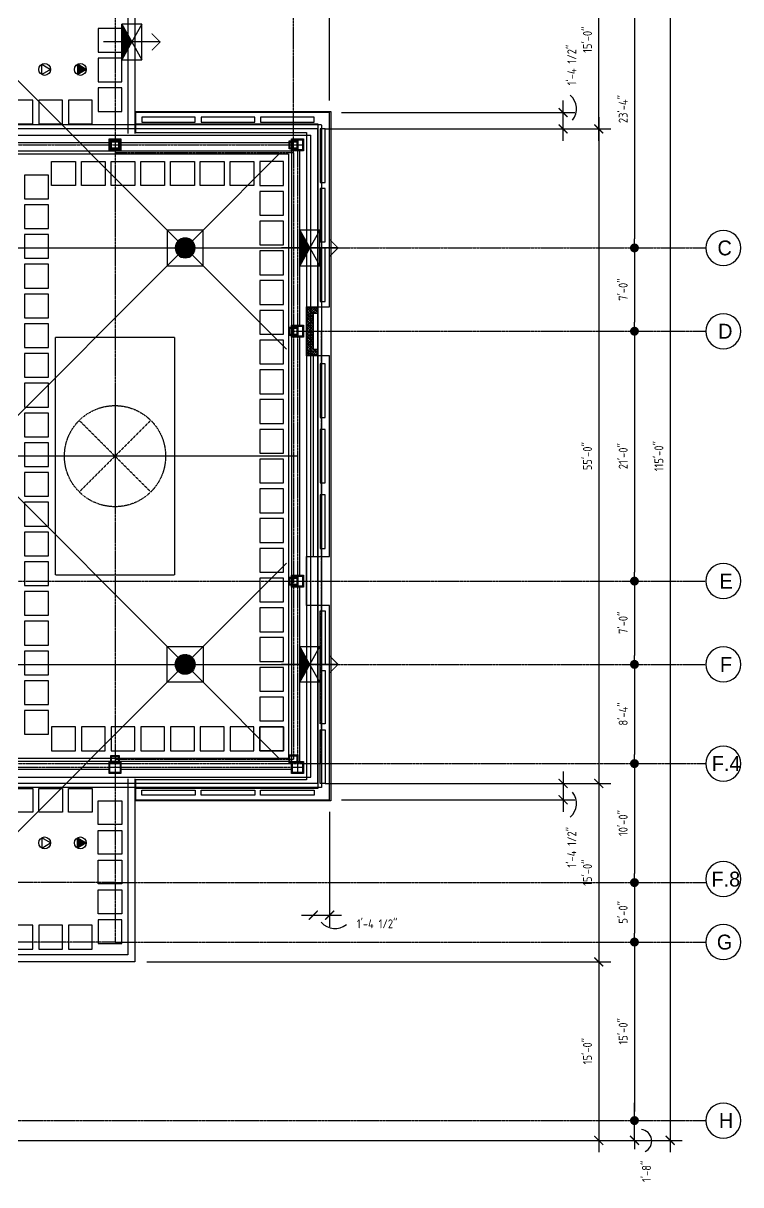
# Model space of a CAD drawing. Header units: inches. Extents: x 2704 to 6134, y 5265 to 7121.
# Drawn here: x 5410 to 6134, y 5265 to 6437 of the extents above; entities that cross this region are included whole.
import ezdxf
from ezdxf.enums import TextEntityAlignment as Align

# ---------------------------------------------------------------- set-up
doc = ezdxf.new("R2010")
doc.units = ezdxf.units.IN
doc.header["$MEASUREMENT"] = 0
doc.header["$PDMODE"] = 34
doc.header["$PDSIZE"] = -5
doc.linetypes.add('CENTER2', pattern=[1.125, 0.75, -0.125, 0.125, -0.125])
doc.linetypes.add('HIDDEN2', pattern=[0.1875, 0.125, -0.0625])
doc.layers.get('0').update_dxf_attribs({"linetype": 'CONTINUOUS'})
doc.layers.get('DEFPOINTS').update_dxf_attribs({"linetype": 'CONTINUOUS'})
for name, color, linetype in [('A-FINE', 1, 'CONTINUOUS'), ('A_0_BLDGRD', 66, 'CENTER2'), ('A_0_COL-GRID', 40, 'CONTINUOUS'), ('A_0_CW_MTL', 3, 'CONTINUOUS'), ('A_0_DIMGRD', 9, 'CENTER2'), ('A_0_Dimtxt-roof', 4, 'CONTINUOUS'), ('A_0_DIMTXT_MAIN', 4, 'CONTINUOUS'), ('A_0_DIMTXT_MINOR', 4, 'CONTINUOUS'), ('A_9_CW_COPING', 2, 'CONTINUOUS'), ('A_9_PARAPET', 2, 'CONTINUOUS'), ('A_9_SCREEN WALL', 32, 'CONTINUOUS'), ('A_MS_DRAINS', 7, 'CONTINUOUS'), ('A_MS_HATCH', 6, 'CONTINUOUS'), ('A_MS_HVAC', 2, 'CONTINUOUS'), ('A_MS_LIGHT', 3, 'CONTINUOUS'), ('A_MS_PAVERS', 1, 'CONTINUOUS'), ('A_MS_SLOPE_H', 3, 'CONTINUOUS'), ('A_MS_SLOPE_V', 1, 'CONTINUOUS'), ('columns', 2, 'CONTINUOUS')]:
    doc.layers.add(name, color=color, linetype=linetype)
doc.styles.add('ARCHITXT', font='architxt.shx')
doc.styles.add('AVANT', font='AVGARDN.TTF')
doc.dimstyles.new('DOT', dxfattribs={"dimscale": 96, "dimtxt": 0.09375, "dimasz": 0.09375, "dimexe": 0.125, "dimexo": 0.125, "dimgap": 0.0625, "dimtad": 1, "dimdec": 6, "dimzin": 3, "dimdsep": 46, "dimlunit": 4, "dimtxsty": 'ARCHITXT', "dimblk1": 'DOT', "dimblk2": 'DOT', "dimsah": 1, "dimcen": 0, "dimdle": 0.125, "dimse1": 1, "dimclrd": 256, "dimclre": 256, "dimclrt": 256, "dimadec": 0, "dimazin": 0, "dimtfac": 1, "dimtdec": 6, "dimtmove": 2, "dimatfit": 3, "dimldrblk": 'DOT', "dimfxl": 1, "dimfrac": 2, "dimtolj": 1, "dimtzin": 3, "dimarcsym": 0})
doc.dimstyles.new('TICK', dxfattribs={"dimscale": 96, "dimtxt": 0.09375, "dimasz": 0.09375, "dimexe": 0.125, "dimexo": 0.125, "dimgap": 0.0625, "dimtad": 1, "dimdec": 6, "dimzin": 3, "dimdsep": 46, "dimlunit": 4, "dimtxsty": 'ARCHITXT', "dimblk1": 'ARCHTICK', "dimblk2": 'ARCHTICK', "dimsah": 1, "dimcen": 0, "dimdle": 0.125, "dimclrd": 256, "dimclre": 256, "dimclrt": 256, "dimadec": 0, "dimazin": 0, "dimtfac": 1, "dimtdec": 6, "dimtmove": 2, "dimatfit": 3, "dimldrblk": 'ARCHTICK', "dimfxl": 1, "dimfrac": 2, "dimtolj": 1, "dimtzin": 3, "dimarcsym": 0})
doc.dimstyles.new('TICKDOT', dxfattribs={"dimscale": 96, "dimtxt": 0.09375, "dimasz": 0.09375, "dimexe": 0.125, "dimexo": 0.125, "dimgap": 0.0625, "dimtad": 1, "dimdec": 6, "dimzin": 3, "dimdsep": 46, "dimlunit": 4, "dimtxsty": 'ARCHITXT', "dimblk1": 'ARCHTICK', "dimblk2": 'DOT', "dimsah": 1, "dimcen": 0, "dimdle": 0.125, "dimclrd": 256, "dimclre": 256, "dimclrt": 256, "dimadec": 0, "dimazin": 0, "dimtfac": 1, "dimtdec": 6, "dimtmove": 2, "dimatfit": 3, "dimldrblk": 'ARCHTICK', "dimfxl": 1, "dimfrac": 2, "dimtolj": 1, "dimtzin": 3, "dimarcsym": 0})

# ---------------------------------------------------------------- blocks, each defined once
blk = doc.blocks.new('_ARCHTICK')
at = {"color": 0, "linetype": 'ByBlock', "const_width": 0.15}
blk.add_lwpolyline([(-0.5, -0.5), (0.5, 0.5)], dxfattribs=at)
blk = doc.blocks.new('*D28')
at = {"layer": 'A_0_DIMTXT_MAIN', "lineweight": -2, "transparency": 16777216}
for p, q in [((6063, 6702), (6063, 5298)), ((5715, 6690), (6075, 6690)), ((5355, 5310), (6075, 5310))]:
    blk.add_line(p, q, dxfattribs=at)
at = {"layer": 'DEFPOINTS', "color": 0, "transparency": 16777216}
for p in [(5703, 6690), (5343, 5310), (6063, 5310)]:
    blk.add_point(p, dxfattribs=at)
at = {"layer": 'A_0_DIMTXT_MAIN', "lineweight": -2, "transparency": 16777216, "xscale": 9, "yscale": 9, "zscale": 9}
for p, rotation in [((6063, 6690), 90), ((6063, 5310), 270)]:
    blk.add_blockref('_ARCHTICK', p, dxfattribs=dict(at, rotation=rotation))
at = {"layer": 'A_0_DIMTXT_MAIN', "transparency": 16777216, "insert": (6051.6, 6000), "char_height": 9, "attachment_point": 5, "rotation": 90, "style": 'ARCHITXT'}
blk.add_mtext('\\A1;115\'-0"', dxfattribs=at)
blk = doc.blocks.new('_DOT')
at = {"color": 0, "linetype": 'ByBlock'}
blk.add_line((-0.5, 0), (-1, 0), dxfattribs=at)
at = {"color": 0, "linetype": 'ByBlock', "const_width": 0.5}
blk.add_lwpolyline([(-0.25, 0, 1), (0.25, 0, 1)], format="xyb", close=True, dxfattribs=at)
blk = doc.blocks.new('*D29')
at = {"layer": 'A_0_DIMTXT_MAIN', "lineweight": -2, "transparency": 16777216}
for p, q in [((6027, 5339), (6027, 5348)), ((6027, 5310), (6027, 5330)), ((6027, 5310), (6027, 5301))]:
    blk.add_line(p, q, dxfattribs=at)
at = {"layer": 'DEFPOINTS', "color": 0, "transparency": 16777216}
for p in [(6027, 5330), (6027, 5330), (6027, 5310)]:
    blk.add_point(p, dxfattribs=at)
at = {"layer": 'A_0_DIMTXT_MAIN', "lineweight": -2, "transparency": 16777216, "xscale": 9, "yscale": 9, "zscale": 9}
for name, p, rotation in [('_DOT', (6027, 5330), 270), ('_ARCHTICK', (6027, 5310), 90)]:
    blk.add_blockref(name, p, dxfattribs=dict(at, rotation=rotation))
at = {"layer": 'A_0_DIMTXT_MAIN', "transparency": 16777216, "insert": (6039.1, 5278.8), "char_height": 9, "attachment_point": 5, "rotation": 90, "style": 'ARCHITXT'}
blk.add_mtext('\\A1;1\'-8"', dxfattribs=at)
blk = doc.blocks.new('*D31')
at = {"layer": 'A_0_DIMTXT_MINOR', "lineweight": -2, "transparency": 16777216}
for p, q in [((5991, 6342), (5991, 5658)), ((5715, 6330), (6003, 6330)), ((5715, 5670), (6003, 5670))]:
    blk.add_line(p, q, dxfattribs=at)
at = {"layer": 'DEFPOINTS', "color": 0, "transparency": 16777216}
for p in [(5703, 6330), (5703, 5670), (5991, 5670)]:
    blk.add_point(p, dxfattribs=at)
at = {"layer": 'A_0_DIMTXT_MINOR', "lineweight": -2, "transparency": 16777216, "xscale": 9, "yscale": 9, "zscale": 9}
for p, rotation in [((5991, 6330), 90), ((5991, 5670), 270)]:
    blk.add_blockref('_ARCHTICK', p, dxfattribs=dict(at, rotation=rotation))
at = {"layer": 'A_0_DIMTXT_MINOR', "transparency": 16777216, "insert": (5979.6, 6000), "char_height": 9, "attachment_point": 5, "rotation": 90, "style": 'ARCHITXT'}
blk.add_mtext('\\A1;55\'-0"', dxfattribs=at)
blk = doc.blocks.new('*D32')
at = {"layer": 'A_0_DIMTXT_MINOR', "lineweight": -2, "transparency": 16777216}
for p, q in [((5991, 6318), (5991, 6522)), ((5695, 6510), (6003, 6510))]:
    blk.add_line(p, q, dxfattribs=at)
at = {"layer": 'DEFPOINTS', "color": 0, "transparency": 16777216}
for p in [(5683, 6510), (5991, 6510), (5991, 6330)]:
    blk.add_point(p, dxfattribs=at)
at = {"layer": 'A_0_DIMTXT_MINOR', "lineweight": -2, "transparency": 16777216, "xscale": 9, "yscale": 9, "zscale": 9}
for p, rotation in [((5991, 6510), 90), ((5991, 6330), 270)]:
    blk.add_blockref('_ARCHTICK', p, dxfattribs=dict(at, rotation=rotation))
at = {"layer": 'A_0_DIMTXT_MINOR', "transparency": 16777216, "insert": (5979.6, 6420), "char_height": 9, "attachment_point": 5, "rotation": 90, "style": 'ARCHITXT'}
blk.add_mtext('\\A1;15\'-0"', dxfattribs=at)
blk = doc.blocks.new('*D34')
at = {"layer": 'A_0_DIMTXT_MINOR', "lineweight": -2, "transparency": 16777216}
for p, q in [((5991, 5682), (5991, 5478)), ((5535, 5490), (6003, 5490))]:
    blk.add_line(p, q, dxfattribs=at)
at = {"layer": 'DEFPOINTS', "color": 0, "transparency": 16777216}
for p in [(5991, 5670), (5523, 5490), (5991, 5490)]:
    blk.add_point(p, dxfattribs=at)
at = {"layer": 'A_0_DIMTXT_MINOR', "lineweight": -2, "transparency": 16777216, "xscale": 9, "yscale": 9, "zscale": 9}
for p, rotation in [((5991, 5670), 90), ((5991, 5490), 270)]:
    blk.add_blockref('_ARCHTICK', p, dxfattribs=dict(at, rotation=rotation))
at = {"layer": 'A_0_DIMTXT_MINOR', "transparency": 16777216, "insert": (5979.6, 5580), "char_height": 9, "attachment_point": 5, "rotation": 90, "style": 'ARCHITXT'}
blk.add_mtext('\\A1;15\'-0"', dxfattribs=at)
blk = doc.blocks.new('*D35')
at = {"layer": 'A_0_DIMTXT_MINOR', "lineweight": -2, "transparency": 16777216}
blk.add_line((5991, 5502), (5991, 5298), dxfattribs=at)
at = {"layer": 'DEFPOINTS', "color": 0, "transparency": 16777216}
for p in [(5559, 5490), (5991, 5310), (5991, 5310)]:
    blk.add_point(p, dxfattribs=at)
at = {"layer": 'A_0_DIMTXT_MINOR', "lineweight": -2, "transparency": 16777216, "xscale": 9, "yscale": 9, "zscale": 9}
for p, rotation in [((5991, 5490), 90), ((5991, 5310), 270)]:
    blk.add_blockref('_ARCHTICK', p, dxfattribs=dict(at, rotation=rotation))
at = {"layer": 'A_0_DIMTXT_MINOR', "transparency": 16777216, "insert": (5979.6, 5400), "char_height": 9, "attachment_point": 5, "rotation": 90, "style": 'ARCHITXT'}
blk.add_mtext('\\A1;15\'-0"', dxfattribs=at)
blk = doc.blocks.new('*D46')
at = {"layer": 'A_0_DIMTXT_MAIN', "lineweight": -2, "transparency": 16777216}
blk.add_line((6027, 6481), (6027, 6219), dxfattribs=at)
at = {"layer": 'DEFPOINTS', "color": 0, "transparency": 16777216}
for p in [(6027, 6490), (6027, 6210), (6027, 6210)]:
    blk.add_point(p, dxfattribs=at)
at = {"layer": 'A_0_DIMTXT_MAIN', "lineweight": -2, "transparency": 16777216, "xscale": 9, "yscale": 9, "zscale": 9}
for p, rotation in [((6027, 6490), 90), ((6027, 6210), 270)]:
    blk.add_blockref('_DOT', p, dxfattribs=dict(at, rotation=rotation))
at = {"layer": 'A_0_DIMTXT_MAIN', "transparency": 16777216, "insert": (6015.6, 6350), "char_height": 9, "attachment_point": 5, "rotation": 90, "style": 'ARCHITXT'}
blk.add_mtext('\\A1;23\'-4"', dxfattribs=at)
blk = doc.blocks.new('*D47')
at = {"layer": 'A_0_DIMTXT_MAIN', "lineweight": -2, "transparency": 16777216}
blk.add_line((6027, 6201), (6027, 6135), dxfattribs=at)
at = {"layer": 'DEFPOINTS', "color": 0, "transparency": 16777216}
for p in [(6027, 6210), (6027, 6126), (6027, 6126)]:
    blk.add_point(p, dxfattribs=at)
at = {"layer": 'A_0_DIMTXT_MAIN', "lineweight": -2, "transparency": 16777216, "xscale": 9, "yscale": 9, "zscale": 9}
for p, rotation in [((6027, 6210), 90), ((6027, 6126), 270)]:
    blk.add_blockref('_DOT', p, dxfattribs=dict(at, rotation=rotation))
at = {"layer": 'A_0_DIMTXT_MAIN', "transparency": 16777216, "insert": (6015.6, 6168), "char_height": 9, "attachment_point": 5, "rotation": 90, "style": 'ARCHITXT'}
blk.add_mtext('\\A1;7\'-0"', dxfattribs=at)
blk = doc.blocks.new('*D48')
at = {"layer": 'A_0_DIMTXT_MAIN', "lineweight": -2, "transparency": 16777216}
blk.add_line((6027, 6117), (6027, 5883), dxfattribs=at)
at = {"layer": 'DEFPOINTS', "color": 0, "transparency": 16777216}
for p in [(6027, 6126), (6027, 5874), (6027, 5874)]:
    blk.add_point(p, dxfattribs=at)
at = {"layer": 'A_0_DIMTXT_MAIN', "lineweight": -2, "transparency": 16777216, "xscale": 9, "yscale": 9, "zscale": 9}
for p, rotation in [((6027, 6126), 90), ((6027, 5874), 270)]:
    blk.add_blockref('_DOT', p, dxfattribs=dict(at, rotation=rotation))
at = {"layer": 'A_0_DIMTXT_MAIN', "transparency": 16777216, "insert": (6015.6, 6000), "char_height": 9, "attachment_point": 5, "rotation": 90, "style": 'ARCHITXT'}
blk.add_mtext('\\A1;21\'-0"', dxfattribs=at)
blk = doc.blocks.new('*D49')
at = {"layer": 'A_0_DIMTXT_MAIN', "lineweight": -2, "transparency": 16777216}
blk.add_line((6027, 5865), (6027, 5799), dxfattribs=at)
at = {"layer": 'DEFPOINTS', "color": 0, "transparency": 16777216}
for p in [(6027, 5874), (6027, 5790), (6027, 5790)]:
    blk.add_point(p, dxfattribs=at)
at = {"layer": 'A_0_DIMTXT_MAIN', "lineweight": -2, "transparency": 16777216, "xscale": 9, "yscale": 9, "zscale": 9}
for p, rotation in [((6027, 5874), 90), ((6027, 5790), 270)]:
    blk.add_blockref('_DOT', p, dxfattribs=dict(at, rotation=rotation))
at = {"layer": 'A_0_DIMTXT_MAIN', "transparency": 16777216, "insert": (6015.6, 5832), "char_height": 9, "attachment_point": 5, "rotation": 90, "style": 'ARCHITXT'}
blk.add_mtext('\\A1;7\'-0"', dxfattribs=at)
blk = doc.blocks.new('*D50')
at = {"layer": 'A_0_DIMTXT_MAIN', "lineweight": -2, "transparency": 16777216}
blk.add_line((6027, 5501), (6027, 5339), dxfattribs=at)
at = {"layer": 'DEFPOINTS', "color": 0, "transparency": 16777216}
for p in [(6027, 5510), (6027, 5330), (6027, 5330)]:
    blk.add_point(p, dxfattribs=at)
at = {"layer": 'A_0_DIMTXT_MAIN', "lineweight": -2, "transparency": 16777216, "xscale": 9, "yscale": 9, "zscale": 9}
for p, rotation in [((6027, 5510), 90), ((6027, 5330), 270)]:
    blk.add_blockref('_DOT', p, dxfattribs=dict(at, rotation=rotation))
at = {"layer": 'A_0_DIMTXT_MAIN', "transparency": 16777216, "insert": (6015.6, 5420), "char_height": 9, "attachment_point": 5, "rotation": 90, "style": 'ARCHITXT'}
blk.add_mtext('\\A1;15\'-0"', dxfattribs=at)
blk = doc.blocks.new('*D51')
at = {"layer": 'A_0_Dimtxt-roof', "lineweight": -2, "transparency": 16777216}
for p, q in [((5955, 6318), (5955, 6358.5)), ((5731.5, 6346.5), (5967, 6346.5))]:
    blk.add_line(p, q, dxfattribs=at)
at = {"layer": 'DEFPOINTS', "color": 0, "transparency": 16777216}
for p in [(5719.5, 6346.5), (5955, 6346.5), (5955, 6330)]:
    blk.add_point(p, dxfattribs=at)
at = {"layer": 'A_0_Dimtxt-roof', "lineweight": -2, "transparency": 16777216, "xscale": 9, "yscale": 9, "zscale": 9}
for p, rotation in [((5955, 6346.5), 90), ((5955, 6330), 270)]:
    blk.add_blockref('_ARCHTICK', p, dxfattribs=dict(at, rotation=rotation))
at = {"layer": 'A_0_Dimtxt-roof', "transparency": 16777216, "insert": (5963.8, 6394.4), "char_height": 9, "attachment_point": 5, "rotation": 90, "style": 'ARCHITXT'}
blk.add_mtext('\\A1;1\'-4 1/2"', dxfattribs=at)
blk = doc.blocks.new('*D52')
at = {"layer": 'A_0_Dimtxt-roof', "lineweight": -2, "transparency": 16777216}
for p, q in [((5955, 5682), (5955, 5641.5)), ((5731.5, 5653.5), (5967, 5653.5))]:
    blk.add_line(p, q, dxfattribs=at)
at = {"layer": 'DEFPOINTS', "color": 0, "transparency": 16777216}
for p in [(5955, 5670), (5719.5, 5653.5), (5955, 5653.5)]:
    blk.add_point(p, dxfattribs=at)
at = {"layer": 'A_0_Dimtxt-roof', "lineweight": -2, "transparency": 16777216, "xscale": 9, "yscale": 9, "zscale": 9}
for p, rotation in [((5955, 5670), 90), ((5955, 5653.5), 270)]:
    blk.add_blockref('_ARCHTICK', p, dxfattribs=dict(at, rotation=rotation))
at = {"layer": 'A_0_Dimtxt-roof', "transparency": 16777216, "insert": (5963.8, 5605.6), "char_height": 9, "attachment_point": 5, "rotation": 90, "style": 'ARCHITXT'}
blk.add_mtext('\\A1;1\'-4 1/2"', dxfattribs=at)
blk = doc.blocks.new('*D53')
at = {"layer": 'A_0_Dimtxt-roof', "lineweight": -2, "transparency": 16777216}
for p, q in [((5719.5, 6358.5), (5719.5, 6474.8)), ((5691, 6462.8), (5731.5, 6462.8))]:
    blk.add_line(p, q, dxfattribs=at)
at = {"layer": 'DEFPOINTS', "color": 0, "transparency": 16777216}
for p in [(5703, 6462.8), (5719.5, 6462.8), (5719.5, 6346.5)]:
    blk.add_point(p, dxfattribs=at)
at = {"layer": 'A_0_Dimtxt-roof', "lineweight": -2, "transparency": 16777216, "xscale": 9, "yscale": 9, "zscale": 9, "rotation": 180}
blk.add_blockref('_ARCHTICK', (5703, 6462.8), dxfattribs=at)
at = {"layer": 'A_0_Dimtxt-roof', "lineweight": -2, "transparency": 16777216, "xscale": 9, "yscale": 9, "zscale": 9}
blk.add_blockref('_ARCHTICK', (5719.5, 6462.8), dxfattribs=at)
at = {"layer": 'A_0_Dimtxt-roof', "transparency": 16777216, "insert": (5767.4, 6471.6), "char_height": 9, "attachment_point": 5, "style": 'ARCHITXT'}
blk.add_mtext('\\A1;1\'-4 1/2"', dxfattribs=at)
blk = doc.blocks.new('*D54')
at = {"layer": 'A_0_Dimtxt-roof', "lineweight": -2, "transparency": 16777216}
for p, q in [((5955, 5682), (5955, 5641.5)), ((5731.5, 5653.5), (5967, 5653.5))]:
    blk.add_line(p, q, dxfattribs=at)
at = {"layer": 'DEFPOINTS', "color": 0, "transparency": 16777216}
for p in [(5955, 5670), (5719.5, 5653.5), (5955, 5653.5)]:
    blk.add_point(p, dxfattribs=at)
at = {"layer": 'A_0_Dimtxt-roof', "lineweight": -2, "transparency": 16777216, "xscale": 9, "yscale": 9, "zscale": 9}
for p, rotation in [((5955, 5670), 90), ((5955, 5653.5), 270)]:
    blk.add_blockref('_ARCHTICK', p, dxfattribs=dict(at, rotation=rotation))
at = {"layer": 'A_0_Dimtxt-roof', "transparency": 16777216, "insert": (5963.8, 5605.6), "char_height": 9, "attachment_point": 5, "rotation": 90, "style": 'ARCHITXT'}
blk.add_mtext('\\A1;1\'-4 1/2"', dxfattribs=at)
blk = doc.blocks.new('*D55')
at = {"layer": 'A_0_Dimtxt-roof', "lineweight": -2, "transparency": 16777216}
for p, q in [((5719.5, 5641.5), (5719.5, 5525.2)), ((5691, 5537.2), (5731.5, 5537.2))]:
    blk.add_line(p, q, dxfattribs=at)
at = {"layer": 'DEFPOINTS', "color": 0, "transparency": 16777216}
for p in [(5719.5, 5653.5), (5703, 5537.2), (5719.5, 5537.2)]:
    blk.add_point(p, dxfattribs=at)
at = {"layer": 'A_0_Dimtxt-roof', "lineweight": -2, "transparency": 16777216, "xscale": 9, "yscale": 9, "zscale": 9, "rotation": 180}
blk.add_blockref('_ARCHTICK', (5703, 5537.2), dxfattribs=at)
at = {"layer": 'A_0_Dimtxt-roof', "lineweight": -2, "transparency": 16777216, "xscale": 9, "yscale": 9, "zscale": 9}
blk.add_blockref('_ARCHTICK', (5719.5, 5537.2), dxfattribs=at)
at = {"layer": 'A_0_Dimtxt-roof', "transparency": 16777216, "insert": (5767.4, 5528.4), "char_height": 9, "attachment_point": 5, "style": 'ARCHITXT'}
blk.add_mtext('\\A1;1\'-4 1/2"', dxfattribs=at)
blk = doc.blocks.new('grid-bbl')
at = {"color": 1, "linetype": 'Continuous'}
blk.add_circle((0, 0.25), 0.184, dxfattribs=at)
at = {"style": 'AVANT'}
blk.add_attdef('-', text='', height=0.156, dxfattribs=at).set_placement((0, 0.25), align=Align.MIDDLE_CENTER)
blk = doc.blocks.new('*D56')
at = {"layer": 'A_0_DIMTXT_MAIN', "lineweight": -2, "transparency": 16777216}
blk.add_line((6027, 5561), (6027, 5519), dxfattribs=at)
at = {"layer": 'DEFPOINTS', "color": 0, "transparency": 16777216}
for p in [(6027, 5570), (6027, 5510), (6027, 5510)]:
    blk.add_point(p, dxfattribs=at)
at = {"layer": 'A_0_DIMTXT_MAIN', "lineweight": -2, "transparency": 16777216, "xscale": 9, "yscale": 9, "zscale": 9}
for p, rotation in [((6027, 5570), 90), ((6027, 5510), 270)]:
    blk.add_blockref('_DOT', p, dxfattribs=dict(at, rotation=rotation))
at = {"layer": 'A_0_DIMTXT_MAIN', "transparency": 16777216, "insert": (6015.6, 5540), "char_height": 9, "attachment_point": 5, "rotation": 90, "style": 'ARCHITXT'}
blk.add_mtext('\\A1;5\'-0"', dxfattribs=at)
blk = doc.blocks.new('*D57')
at = {"layer": 'A_0_DIMTXT_MAIN', "lineweight": -2, "transparency": 16777216}
blk.add_line((6027, 5781), (6027, 5699), dxfattribs=at)
at = {"layer": 'DEFPOINTS', "color": 0, "transparency": 16777216}
for p in [(6027, 5790), (6027, 5690), (6027, 5690)]:
    blk.add_point(p, dxfattribs=at)
at = {"layer": 'A_0_DIMTXT_MAIN', "lineweight": -2, "transparency": 16777216, "xscale": 9, "yscale": 9, "zscale": 9}
for p, rotation in [((6027, 5790), 90), ((6027, 5690), 270)]:
    blk.add_blockref('_DOT', p, dxfattribs=dict(at, rotation=rotation))
at = {"layer": 'A_0_DIMTXT_MAIN', "transparency": 16777216, "insert": (6015.6, 5740), "char_height": 9, "attachment_point": 5, "rotation": 90, "style": 'ARCHITXT'}
blk.add_mtext('\\A1;8\'-4"', dxfattribs=at)
blk = doc.blocks.new('*D58')
at = {"layer": 'A_0_DIMTXT_MAIN', "lineweight": -2, "transparency": 16777216}
blk.add_line((6027, 5681), (6027, 5579), dxfattribs=at)
at = {"layer": 'DEFPOINTS', "color": 0, "transparency": 16777216}
for p in [(6027, 5690), (6027, 5570), (6027, 5570)]:
    blk.add_point(p, dxfattribs=at)
at = {"layer": 'A_0_DIMTXT_MAIN', "lineweight": -2, "transparency": 16777216, "xscale": 9, "yscale": 9, "zscale": 9}
for p, rotation in [((6027, 5690), 90), ((6027, 5570), 270)]:
    blk.add_blockref('_DOT', p, dxfattribs=dict(at, rotation=rotation))
at = {"layer": 'A_0_DIMTXT_MAIN', "transparency": 16777216, "insert": (6015.6, 5630), "char_height": 9, "attachment_point": 5, "rotation": 90, "style": 'ARCHITXT'}
blk.add_mtext('\\A1;10\'-0"', dxfattribs=at)
blk = doc.blocks.new('RD-20DIA')
at = {"layer": 'A_MS_HATCH'}
h = blk.add_hatch(dxfattribs=at)
h.set_pattern_fill('ANSI37', color=256, scale=4, angle=90, style=0)
h.set_pattern_definition([(135, (-6240, -5706), (-0.35355339, -0.35355339), []), (225, (-6240, -5706), (0.35355339, -0.35355339), [])])
edge = h.paths.add_edge_path()
edge.add_arc((0, 0), 10, 0, 360)
at = {"layer": 'A_MS_DRAINS', "color": 30}
for p, q in [((-18, -18), (18, 18)), ((18, -18), (-18, 18))]:
    blk.add_line(p, q, dxfattribs=at)
at = {"layer": 'A_MS_DRAINS'}
blk.add_lwpolyline([(18, -18), (-18, -18), (-18, 18), (18, 18)], close=True, dxfattribs=at)
blk.add_circle((0, 0), 10, dxfattribs=at)
blk = doc.blocks.new('SD-6X24')
at = {"layer": 'A_MS_HATCH'}
h = blk.add_hatch(dxfattribs=at)
h.set_pattern_fill('ANSI37', color=256, scale=4, angle=270, style=0)
h.set_pattern_definition([(315, (-6969.3838, -6302.17434), (0.35355339, 0.35355339), []), (45, (-6969.3838, -6302.17434), (-0.35355339, 0.35355339), [])])
h.paths.add_polyline_path([(-18, -10), (0, 0), (18, -10)])
at = {"layer": 'A_MS_DRAINS'}
for p, q in [((0, 28.5), (0, -28.5)), ((-18, 10), (0, 0)), ((0, 0), (18, 10))]:
    blk.add_line(p, q, dxfattribs=at)
at = {"layer": 'A_MS_DRAINS', "const_width": 1}
blk.add_lwpolyline([(-8.5, 20), (0, 28.5), (8.5, 20)], dxfattribs=at)
at = {"layer": 'A_MS_DRAINS'}
for points in [[(-18, -10), (18, -10), (18, 10), (-18, 10)], [(-18, -10), (0, 0), (18, -10)]]:
    blk.add_lwpolyline(points, close=True, dxfattribs=at)

msp = doc.modelspace()

# ---------------------------------------------------------------- hatches: boundary and pattern name
at = {"layer": 'A_0_CW_MTL'}
h = msp.add_hatch(dxfattribs=at)
h.set_pattern_fill('BRASS', color=8, scale=9, angle=45, style=0)
h.set_pattern_definition([(135, (12026.918, 252.0022), (1.59099026, 1.59099026), []), (135, (12027.7136, 252.7977), (1.59099026, 1.59099026), [1.125, -0.5625])])
h.paths.add_polyline_path([(5696.9180582, 6150.0022171), (5706.9180582, 6150.0022171), (5706.9180582, 6144.0022171), (5702.9180582, 6144.0022171), (5702.9180582, 6126.0022171), (5696.9180582, 6126.0022171)])
h.paths.add_polyline_path([(5696.9180582, 6126.0022171), (5702.9180582, 6126.0022171), (5702.9180582, 6108.0022171), (5706.9180582, 6108.0022171), (5706.9180582, 6102.0022171), (5696.9180582, 6102.0022171)])
at = {"layer": 'A_MS_HATCH'}
h = msp.add_hatch(dxfattribs=at)
h.set_pattern_fill('ANSI37', color=9, scale=4, angle=180, style=0)
h.set_pattern_definition([(45, (-1118.13416, 11468.35104), (-0.35355339, 0.35355339), []), (135, (-1118.13416, 11468.35104), (-0.35355339, -0.35355339), [])])
h.paths.add_polyline_path([(5465, 6384.8038476), (5474, 6390), (5465, 6395.1961524)])
h = msp.add_hatch(dxfattribs=at)
h.set_pattern_fill('ANSI37', color=9, scale=4, angle=180, style=0)
h.set_pattern_definition([(315, (-1118.13416, 531.64896), (-0.35355339, -0.35355339), []), (225, (-1118.13416, 531.64896), (-0.35355339, 0.35355339), [])])
h.paths.add_polyline_path([(5465, 5615.1961524), (5474, 5610), (5465, 5604.8038476)])

# ---------------------------------------------------------------- linework, layer by layer
at = {"layer": 'A-FINE', "color": 1}
for points in [[(5523, 6347.734375), (5720.7314712, 6347.734375), (5720.7314712, 5652.265625), (5523, 5652.265625)], [(5523, 5665.125), (5707.8714521, 5665.125), (5707.8714521, 6334.875), (5523, 6334.875)]]:
    msp.add_lwpolyline(points, dxfattribs=at)
at = {"layer": 'A_0_BLDGRD'}
for p, q in [((5503, 6490), (5503, 5510)), ((5683, 6306), (5503, 6306)), ((5683, 6306), (5683, 5694)), ((3155, 6210), (5683, 6210)), ((5711, 6126), (5711, 5690)), ((3155, 5874), (5683, 5874)), ((3155, 5790), (5683, 5790)), ((5683, 5694), (5503, 5694)), ((3155, 5690), (5711, 5690)), ((5503, 5570), (4947, 5570)), ((5503, 5510), (3155, 5510))]:
    msp.add_line(p, q, dxfattribs=at)
at = {"layer": 'A_0_CW_MTL'}
msp.add_lwpolyline([(5706.9180582, 6150.0022171), (5706.9180582, 6144.0022171), (5702.9180582, 6144.0022171), (5702.9180582, 6108.0022171), (5706.9180582, 6108.0022171), (5706.9180582, 6102.0022171), (5696.9180582, 6102.0022171), (5696.9180582, 6150.0022171)], close=True, dxfattribs=at)
at = {"layer": 'A_0_DIMGRD'}
for p, q in [((5683, 6306), (5683, 7086)), ((5683, 6210), (6099, 6210)), ((5683, 6126), (6099, 6126)), ((5680, 5874), (6099, 5874)), ((5680, 5790), (6099, 5790)), ((5711, 5690), (6099, 5690)), ((5503, 5570), (6099, 5570)), ((5503, 5510), (6099, 5510)), ((5323, 5330), (6099, 5330))]:
    msp.add_line(p, q, dxfattribs=at)
at = {"layer": 'A_0_Dimtxt-roof'}
for centre, start, end in [((5950.0819572, 6350.1480175), 321.8909479168, 48.8446907231), ((5950.0819572, 5649.8519825), 311.1553092769, 38.1090520832), ((5950.0819572, 5649.8519825), 311.1553092769, 38.1090520832), ((5724.9633004, 5542.0930289), 221.1553092768, 308.1090520832)]:
    msp.add_arc(centre, 18.4294404, start, end, dxfattribs=at)
at = {"layer": 'A_0_DIMTXT_MAIN'}
msp.add_arc((6032.560586, 5309.3063965), 11.8722715, 296.6841240513, 83.3457629737, dxfattribs=at)
at = {"layer": 'A_9_CW_COPING'}
for points in [[(5523, 5674.5), (5523, 5490), (5343, 5490), (5343, 5310), (3495, 5310), (3495, 5490), (3135, 5490), (3135, 6510), (3495, 6510), (3495, 6690), (5343, 6690), (5343, 6510), (5523, 6510), (5523, 6325.5)], [(5516, 5674.5), (5516, 5497), (5336, 5497), (5336, 5317), (3502, 5317), (3502, 5497), (3142, 5497), (3142, 6503), (3502, 6503), (3502, 6683), (5336, 6683), (5336, 6503), (5516, 6503), (5516, 6325.5)]]:
    msp.add_lwpolyline(points, dxfattribs=at)
at = {"layer": 'A_9_PARAPET'}
msp.add_lwpolyline([(5523.75, 5673.75), (5523.75, 5653.5), (5719.5, 5653.5), (5719.5, 5849.25), (5696.25, 5849.25), (5696.25, 5898.75), (5719.5, 5898.75), (5719.5, 6101.25), (5696.25, 6101.25), (5696.25, 6150.75), (5719.5, 6150.75), (5719.5, 6346.5), (5523.75, 6346.5), (5523.75, 6326.25), (5696.2513528, 6326.25), (5696.2513528, 5673.75), (5523.75, 5673.75)], close=True, dxfattribs=at)
at = {"layer": 'A_9_SCREEN WALL', "linetype": 'HIDDEN2'}
for p, q in [((5711.125, 6334.125), (4218.875, 6334.125)), ((5711.125, 6334.125), (5711.125, 5665.875)), ((5711.125, 5665.875), (4218.875, 5665.875))]:
    msp.add_line(p, q, dxfattribs=at)
at = {"layer": 'A_9_SCREEN WALL'}
for p, q in [((5707.125, 6330.125), (4222.875, 6330.125)), ((5707.125, 6330.125), (5707.125, 5669.875)), ((5055.75, 6323.625), (5700.625, 6323.625)), ((5700.625, 5676.375), (5700.625, 6323.625)), ((5707.125, 5669.875), (4222.875, 5669.875)), ((5055.75, 5676.375), (5700.625, 5676.375))]:
    msp.add_line(p, q, dxfattribs=at)
at = {"layer": 'A_9_SCREEN WALL', "color": 66, "linetype": 'CENTER2'}
for p, q in [((4233.8817138, 6314), (5693, 6314)), ((5687.0455463, 6319.0473235), (5687.0455463, 5680.8455662)), ((5692.2093789, 5686), (4233.8817138, 5686))]:
    msp.add_line(p, q, dxfattribs=at)
at = {"layer": 'A_9_SCREEN WALL', "color": 2, "linetype": 'HIDDEN2'}
for p, q in [((5497, 6315.9970115), (5329, 6315.9970115)), ((5681, 6315.9970115), (5509, 6315.9970115)), ((5689, 6307.9970115), (5689, 6132.0029885)), ((5689, 6119.9970115), (5689, 5880.0029885)), ((5689, 5867.9970115), (5689, 5692.0029885)), ((5497, 5684.0029885), (5329, 5684.0029885)), ((5681, 5684.0029885), (5509, 5684.0029885))]:
    msp.add_line(p, q, dxfattribs=at)
at = {"layer": 'A_9_SCREEN WALL', "color": 2}
for points in [[(5497, 6320.0029885), (5509, 6320.0029885), (5509, 6307.9970115), (5497, 6307.9970115)], [(5497.8817138, 6319.0473235), (5508.2093789, 6319.0473235), (5508.2093789, 6308.8455662), (5497.8817138, 6308.8455662)], [(5681, 6320.0029885), (5693, 6320.0029885), (5693, 6307.9970115), (5681, 6307.9970115)], [(5681.8817138, 6319.0473235), (5692.2093789, 6319.0473235), (5692.2093789, 6308.8455662), (5681.8817138, 6308.8455662)], [(5681, 6132.0029885), (5693, 6132.0029885), (5693, 6119.9970115), (5681, 6119.9970115)], [(5681.8817138, 6131.0473235), (5692.2093789, 6131.0473235), (5692.2093789, 6120.8455662), (5681.8817138, 6120.8455662)], [(5681, 5880.0029885), (5693, 5880.0029885), (5693, 5867.9970115), (5681, 5867.9970115)], [(5681.8817138, 5879.0473235), (5692.2093789, 5879.0473235), (5692.2093789, 5868.8455662), (5681.8817138, 5868.8455662)], [(5497, 5692.0029885), (5509, 5692.0029885), (5509, 5679.9970115), (5497, 5679.9970115)], [(5497.8817138, 5691.0473235), (5508.2093789, 5691.0473235), (5508.2093789, 5680.8455662), (5497.8817138, 5680.8455662)], [(5681, 5692.0029885), (5693, 5692.0029885), (5693, 5679.9970115), (5681, 5679.9970115)], [(5681.8817138, 5691.0473235), (5692.2093789, 5691.0473235), (5692.2093789, 5680.8455662), (5681.8817138, 5680.8455662)]]:
    msp.add_lwpolyline(points, close=True, dxfattribs=at)
at = {"layer": 'A_9_SCREEN WALL', "linetype": 'HIDDEN2'}
msp.add_lwpolyline([(5055.75, 6304.9970115), (5678, 6304.9970115), (5678, 5695.0029885), (5055.75, 5695.0029885)], dxfattribs=at)
at = {"layer": 'A_9_SCREEN WALL'}
for points in [[(5057.75, 6307.9970115), (5681, 6307.9970115), (5681, 5692.0029885), (5057.75, 5692.0029885)], [(5703, 6102), (5703, 5898)]]:
    msp.add_lwpolyline(points, dxfattribs=at)
at = {"layer": 'A_MS_DRAINS', "color": 3}
for points in [[(5429, 6395.1961524), (5438, 6390), (5429, 6384.8038476)], [(5465, 6384.8038476), (5474, 6390), (5465, 6395.1961524)], [(5429, 5604.8038476), (5438, 5610), (5429, 5615.1961524)], [(5465, 5615.1961524), (5474, 5610), (5465, 5604.8038476)]]:
    msp.add_lwpolyline(points, close=True, dxfattribs=at)
for centre in [(5432, 6390), (5468, 6390), (5432, 5610), (5468, 5610)]:
    msp.add_circle(centre, 6, dxfattribs=at)
at = {"layer": 'A_MS_HVAC', "linetype": 'HIDDEN2'}
for p, q in [((5503, 6051), (5503, 5949)), ((5539.0624458, 6036.0624458), (5466.9375542, 5963.9375542)), ((5539.0624458, 5963.9375542), (5466.9375542, 6036.0624458))]:
    msp.add_line(p, q, dxfattribs=at)
msp.add_lwpolyline([(5563, 5880), (5443, 5880), (5443, 6120), (5563, 6120)], close=True, dxfattribs=at)
msp.add_circle((5503, 6000), 51, dxfattribs=at)
at = {"layer": 'A_MS_LIGHT'}
for points in [[(5583.8720625, 6341.875), (5529.8720625, 6341.875), (5529.8720625, 6336.875), (5583.8720625, 6336.875)], [(5643.8720625, 6341.875), (5589.8720625, 6341.875), (5589.8720625, 6336.875), (5643.8720625, 6336.875)], [(5703.8720625, 6341.875), (5649.8720625, 6341.875), (5649.8720625, 6336.875), (5703.8720625, 6336.875)], [(5710, 6330), (5710, 6276), (5715, 6276), (5715, 6330)], [(5710, 6270), (5710, 6216), (5715, 6216), (5715, 6270)], [(5710, 6210), (5710, 6156), (5715, 6156), (5715, 6210)], [(5710, 6093), (5710, 6039), (5715, 6039), (5715, 6093)], [(5710, 6027), (5710, 5973), (5715, 5973), (5715, 6027)], [(5710, 5961), (5710, 5907), (5715, 5907), (5715, 5961)], [(5710, 5790), (5710, 5844), (5715, 5844), (5715, 5790)], [(5710, 5730), (5710, 5784), (5715, 5784), (5715, 5730)], [(5710, 5670), (5710, 5724), (5715, 5724), (5715, 5670)], [(5583.8720625, 5658.125), (5529.8720625, 5658.125), (5529.8720625, 5663.125), (5583.8720625, 5663.125)], [(5643.8720625, 5658.125), (5589.8720625, 5658.125), (5589.8720625, 5663.125), (5643.8720625, 5663.125)], [(5703.8720625, 5658.125), (5649.8720625, 5658.125), (5649.8720625, 5663.125), (5703.8720625, 5663.125)]]:
    msp.add_lwpolyline(points, close=True, dxfattribs=at)
at = {"layer": 'A_MS_PAVERS'}
for points in [[(5510, 6431.4108617), (5486, 6431.4108617), (5486, 6407.4108617), (5510, 6407.4108617)], [(5510, 6401.4108617), (5486, 6401.4108617), (5486, 6377.4108617), (5510, 6377.4108617)], [(5510, 6371.4108617), (5486, 6371.4108617), (5486, 6347.4108617), (5510, 6347.4108617)], [(5420, 6359), (5396, 6359), (5396, 6335), (5420, 6335)], [(5450, 6359), (5426, 6359), (5426, 6335), (5450, 6335)], [(5480, 6359), (5456, 6359), (5456, 6335), (5480, 6335)], [(5463, 6297), (5463, 6273), (5439, 6273), (5439, 6297)], [(5493, 6297), (5493, 6273), (5469, 6273), (5469, 6297)], [(5523, 6297), (5523, 6273), (5499, 6273), (5499, 6297)], [(5553, 6297), (5553, 6273), (5529, 6273), (5529, 6297)], [(5583, 6297), (5583, 6273), (5559, 6273), (5559, 6297)], [(5613, 6297), (5613, 6273), (5589, 6273), (5589, 6297)], [(5643, 6297), (5643, 6273), (5619, 6273), (5619, 6297)], [(5673, 6297), (5649, 6297), (5649, 6273), (5673, 6273)], [(5435.75, 6283.5190634), (5411.75, 6283.5190634), (5411.75, 6259.5190634), (5435.75, 6259.5190634)], [(5673, 6267), (5649, 6267), (5649, 6243), (5673, 6243)], [(5435.75, 6253.5190634), (5411.75, 6253.5190634), (5411.75, 6229.5190634), (5435.75, 6229.5190634)], [(5673, 6237), (5649, 6237), (5649, 6213), (5673, 6213)], [(5435.75, 6223.5190634), (5411.75, 6223.5190634), (5411.75, 6199.5190634), (5435.75, 6199.5190634)], [(5673, 6207), (5649, 6207), (5649, 6183), (5673, 6183)], [(5435.75, 6193.5190634), (5411.75, 6193.5190634), (5411.75, 6169.5190634), (5435.75, 6169.5190634)], [(5673, 6177), (5649, 6177), (5649, 6153), (5673, 6153)], [(5435.75, 6163.5190634), (5411.75, 6163.5190634), (5411.75, 6139.5190634), (5435.75, 6139.5190634)], [(5673, 6147), (5649, 6147), (5649, 6123), (5673, 6123)], [(5435.75, 6133.5190634), (5411.75, 6133.5190634), (5411.75, 6109.5190634), (5435.75, 6109.5190634)], [(5673, 6117), (5649, 6117), (5649, 6093), (5673, 6093)], [(5435.75, 6103.5190634), (5411.75, 6103.5190634), (5411.75, 6079.5190634), (5435.75, 6079.5190634)], [(5673, 6087), (5649, 6087), (5649, 6063), (5673, 6063)], [(5435.75, 6073.5190634), (5411.75, 6073.5190634), (5411.75, 6049.5190634), (5435.75, 6049.5190634)], [(5673, 6057), (5649, 6057), (5649, 6033), (5673, 6033)], [(5435.75, 6043.5190634), (5411.75, 6043.5190634), (5411.75, 6019.5190634), (5435.75, 6019.5190634)], [(5673, 6027), (5649, 6027), (5649, 6003), (5673, 6003)], [(5435.75, 6013.5190634), (5411.75, 6013.5190634), (5411.75, 5989.5190634), (5435.75, 5989.5190634)], [(5673, 5997), (5649, 5997), (5649, 5973), (5673, 5973)], [(5435.75, 5983.5190634), (5411.75, 5983.5190634), (5411.75, 5959.5190634), (5435.75, 5959.5190634)], [(5673, 5967), (5649, 5967), (5649, 5943), (5673, 5943)], [(5435.75, 5953.5190634), (5411.75, 5953.5190634), (5411.75, 5929.5190634), (5435.75, 5929.5190634)], [(5673, 5937), (5649, 5937), (5649, 5913), (5673, 5913)], [(5435.75, 5923.5190634), (5411.75, 5923.5190634), (5411.75, 5899.5190634), (5435.75, 5899.5190634)], [(5673, 5907), (5649, 5907), (5649, 5883), (5673, 5883)], [(5435.75, 5893.5190634), (5411.75, 5893.5190634), (5411.75, 5869.5190634), (5435.75, 5869.5190634)], [(5673, 5877), (5649, 5877), (5649, 5853), (5673, 5853)], [(5435.75, 5863.5190634), (5411.75, 5863.5190634), (5411.75, 5839.5190634), (5435.75, 5839.5190634)], [(5673, 5847), (5649, 5847), (5649, 5823), (5673, 5823)], [(5435.75, 5833.5190634), (5411.75, 5833.5190634), (5411.75, 5809.5190634), (5435.75, 5809.5190634)], [(5673, 5817), (5649, 5817), (5649, 5793), (5673, 5793)], [(5435.75, 5803.5190634), (5411.75, 5803.5190634), (5411.75, 5779.5190634), (5435.75, 5779.5190634)], [(5673, 5787), (5649, 5787), (5649, 5763), (5673, 5763)], [(5435.75, 5773.5190634), (5411.75, 5773.5190634), (5411.75, 5749.5190634), (5435.75, 5749.5190634)], [(5673, 5757), (5649, 5757), (5649, 5733), (5673, 5733)], [(5435.75, 5743.5190634), (5411.75, 5743.5190634), (5411.75, 5719.5190634), (5435.75, 5719.5190634)], [(5463, 5703), (5463, 5727), (5439, 5727), (5439, 5703)], [(5493, 5703), (5493, 5727), (5469, 5727), (5469, 5703)], [(5523, 5703), (5523, 5727), (5499, 5727), (5499, 5703)], [(5553, 5703), (5553, 5727), (5529, 5727), (5529, 5703)], [(5583, 5703), (5583, 5727), (5559, 5727), (5559, 5703)], [(5613, 5703), (5613, 5727), (5589, 5727), (5589, 5703)], [(5643, 5703), (5643, 5727), (5619, 5727), (5619, 5703)], [(5673, 5727), (5649, 5727), (5649, 5703), (5673, 5703)], [(5673, 5703), (5649, 5703), (5649, 5727), (5673, 5727)], [(5420, 5641), (5396, 5641), (5396, 5665), (5420, 5665)], [(5450, 5641), (5426, 5641), (5426, 5665), (5450, 5665)], [(5480, 5641), (5456, 5641), (5456, 5665), (5480, 5665)], [(5510, 5628.5891383), (5486, 5628.5891383), (5486, 5652.5891383), (5510, 5652.5891383)], [(5510, 5598.5891383), (5486, 5598.5891383), (5486, 5622.5891383), (5510, 5622.5891383)], [(5510, 5568.5891383), (5486, 5568.5891383), (5486, 5592.5891383), (5510, 5592.5891383)], [(5510, 5538.5891383), (5486, 5538.5891383), (5486, 5562.5891383), (5510, 5562.5891383)], [(5510, 5508.5891383), (5510, 5532.5891383), (5486, 5532.5891383), (5486, 5508.5891383)], [(5420, 5503), (5420, 5527), (5396, 5527), (5396, 5503)], [(5450, 5503), (5450, 5527), (5426, 5527), (5426, 5503)], [(5480, 5503), (5480, 5527), (5456, 5527), (5456, 5503)]]:
    msp.add_lwpolyline(points, close=True, dxfattribs=at)
at = {"layer": 'A_MS_SLOPE_H'}
for p, q in [((5057.75, 6210), (5693, 6210)), ((5687.5013528, 6000), (4575, 6000)), ((5057.75, 5790), (5693, 5790))]:
    msp.add_line(p, q, dxfattribs=at)
at = {"layer": 'A_MS_SLOPE_V'}
for p, q in [((5555.75, 6228), (5393.75, 6390)), ((5591.75, 6228), (5669.75, 6306)), ((5555.75, 6192), (5393.75, 6030)), ((5591.75, 6192), (5676, 6107.75)), ((5555.75, 5808), (5393.75, 5970)), ((5591.75, 5808), (5676, 5892.25)), ((5555.75, 5772), (5393.75, 5610)), ((5591.75, 5772), (5669.75, 5694))]:
    msp.add_line(p, q, dxfattribs=at)
at = {"layer": 'columns'}
for points in [[(5498.6086125, 6318.0823612), (5507.3171626, 6318.0823612), (5507.3171626, 6309.8263843), (5498.6086125, 6309.8263843)], [(5499.4903263, 6317.1266963), (5506.5265416, 6317.1266963), (5506.5265416, 6310.674939), (5499.4903263, 6310.674939)], [(5678.6086125, 6318.0823612), (5687.3171626, 6318.0823612), (5687.3171626, 6309.8263843), (5678.6086125, 6309.8263843)], [(5679.4903263, 6317.1266963), (5686.5265416, 6317.1266963), (5686.5265416, 6310.674939), (5679.4903263, 6310.674939)], [(5678.6086125, 6130.0823612), (5687.3171626, 6130.0823612), (5687.3171626, 6121.8263843), (5678.6086125, 6121.8263843)], [(5679.4903263, 6129.1266963), (5686.5265416, 6129.1266963), (5686.5265416, 6122.674939), (5679.4903263, 6122.674939)], [(5678.6086125, 5878.0823612), (5687.3171626, 5878.0823612), (5687.3171626, 5869.8263843), (5678.6086125, 5869.8263843)], [(5679.4903263, 5877.1266963), (5686.5265416, 5877.1266963), (5686.5265416, 5870.674939), (5679.4903263, 5870.674939)], [(5498.6086125, 5698.0823612), (5507.3171626, 5698.0823612), (5507.3171626, 5689.8263843), (5498.6086125, 5689.8263843)], [(5499.4903263, 5697.1266963), (5506.5265416, 5697.1266963), (5506.5265416, 5690.674939), (5499.4903263, 5690.674939)], [(5678.6086125, 5698.64546), (5687.3171626, 5698.64546), (5687.3171626, 5690.3894831), (5678.6086125, 5690.3894831)], [(5679.4903263, 5697.6897951), (5686.5265416, 5697.6897951), (5686.5265416, 5691.2380378), (5679.4903263, 5691.2380378)]]:
    msp.add_lwpolyline(points, close=True, dxfattribs=at)

# ---------------------------------------------------------------- block references
at = {"rotation": 270}
for p in [(5520, 6417.75), (5699.5, 6210)]:
    msp.add_blockref('SD-6X24', p, dxfattribs=at)
at = {"xscale": -1}
for name, p, rotation in [('RD-20DIA', (5573.75, 6210), 180), ('SD-6X24', (5699.5, 5790), 270)]:
    msp.add_blockref(name, p, dxfattribs=dict(at, rotation=rotation))
msp.add_blockref('RD-20DIA', (5573.75, 5790))
at = {"layer": 'A_0_COL-GRID'}
ref = msp.add_blockref('grid-bbl', (6116.625, 6186), dxfattribs=dict(at, xscale=-96, yscale=96, zscale=96))
ref.add_attrib('-', 'C', dxfattribs={"layer": '0', "height": 15, "style": 'AVANT'}).set_placement((6117.9951923, 6210), align=Align.MIDDLE_CENTER)
ref = msp.add_blockref('grid-bbl', (6116.625, 6102), dxfattribs=dict(at, xscale=-96, yscale=96, zscale=96))
ref.add_attrib('-', 'D', dxfattribs={"layer": '0', "height": 15, "style": 'AVANT'}).set_placement((6118.6442308, 6126), align=Align.MIDDLE_CENTER)
ref = msp.add_blockref('grid-bbl', (6116.625, 5850), dxfattribs=dict(at, xscale=-96, yscale=96, zscale=96))
ref.add_attrib('-', 'E', dxfattribs={"layer": '0', "height": 15, "style": 'AVANT'}).set_placement((6119.4271978, 5874), align=Align.MIDDLE_CENTER)
ref = msp.add_blockref('grid-bbl', (6116.625, 5766), dxfattribs=dict(at, xscale=-96, yscale=96, zscale=96))
ref.add_attrib('-', 'F', dxfattribs={"layer": '0', "height": 15, "style": 'AVANT'}).set_placement((6119.4271978, 5790), align=Align.MIDDLE_CENTER)
ref = msp.add_blockref('grid-bbl', (6116.625, 5666), dxfattribs=dict(at, xscale=-96, yscale=96, zscale=96))
ref.add_attrib('-', 'F.4', dxfattribs={"layer": '0', "height": 15, "style": 'AVANT'}).set_placement((6119.4271978, 5690), align=Align.MIDDLE_CENTER)
ref = msp.add_blockref('grid-bbl', (6116.625, 5549.5), dxfattribs=dict(at, xscale=-96, yscale=96, zscale=96))
ref.add_attrib('-', 'F.8', dxfattribs={"layer": '0', "height": 15, "style": 'AVANT'}).set_placement((6119.1799451, 5573.5), align=Align.MIDDLE_CENTER)
ref = msp.add_blockref('grid-bbl', (6116.625, 5486), dxfattribs=dict(at, xscale=-96, yscale=96, zscale=96))
ref.add_attrib('-', 'G', dxfattribs={"layer": '0', "height": 15, "style": 'AVANT'}).set_placement((6117.9127747, 5510), align=Align.MIDDLE_CENTER)
ref = msp.add_blockref('grid-bbl', (6116.625, 5306), dxfattribs=dict(at, xscale=-96, yscale=96, zscale=96))
ref.add_attrib('-', 'H', dxfattribs={"layer": '0', "height": 15, "style": 'AVANT'}).set_placement((6119.4271978, 5330), align=Align.MIDDLE_CENTER)

# ---------------------------------------------------------------- dimensions: what is measured, and where the dimension line sits
at = {"layer": 'A_0_Dimtxt-roof'}
for base, p1, p2, picture, middle in [((5719.5, 6462.8250139), (5703, 6462.8250139), (5719.5, 6346.5), '*D53', (5767.4300143, 6471.5810998)), ((5719.5, 5537.1749861), (5703, 5537.1749861), (5719.5, 5653.5), '*D55', (5767.4300143, 5528.4189002))]:
    dim = msp.add_linear_dim(base=base, p1=p1, p2=p2, dimstyle='TICK', dxfattribs=at)
    dim.commit()
    dim.dimension.update_dxf_attribs({"geometry": picture, "text_midpoint": middle, "dimtype": 160})
for base, p1, p2, angle, picture, middle in [((5955, 6346.5), (5955, 6330), (5719.5, 6346.5), 90, '*D51', (5963.756086, 6394.4300143)), ((5955, 5653.5), (5955, 5670), (5719.5, 5653.5), 270, '*D52', (5963.756086, 5605.5699857)), ((5955, 5653.5), (5955, 5670), (5719.5, 5653.5), 270, '*D54', (5963.756086, 5605.5699857))]:
    dim = msp.add_linear_dim(base=base, p1=p1, p2=p2, angle=angle, dimstyle='TICK', dxfattribs=at)
    dim.commit()
    dim.dimension.update_dxf_attribs({"geometry": picture, "text_midpoint": middle, "dimtype": 160})
at = {"layer": 'A_0_DIMTXT_MAIN'}
for base, p1, p2, dimstyle, picture, middle in [((6063, 5310), (5703, 6690), (5343, 5310), 'TICK', '*D28', (6051.6428571429, 6000)), ((6027, 6210), (6027, 6490), (6027, 6210), 'DOT', '*D46', (6015.6428571, 6350)), ((6027, 6126), (6027, 6210), (6027, 6126), 'DOT', '*D47', (6015.6428571, 6168)), ((6027, 5874), (6027, 6126), (6027, 5874), 'DOT', '*D48', (6015.6428571, 6000)), ((6027, 5790), (6027, 5874), (6027, 5790), 'DOT', '*D49', (6015.6428571, 5832)), ((6027, 5690), (6027, 5790), (6027, 5690), 'DOT', '*D57', (6015.6428571, 5740)), ((6027, 5570), (6027, 5690), (6027, 5570), 'DOT', '*D58', (6015.6428571, 5630)), ((6027, 5510), (6027, 5570), (6027, 5510), 'DOT', '*D56', (6015.6428571, 5540)), ((6027, 5330), (6027, 5510), (6027, 5330), 'DOT', '*D50', (6015.6428571, 5420))]:
    dim = msp.add_linear_dim(base=base, p1=p1, p2=p2, angle=270, dimstyle=dimstyle, dxfattribs=at)
    dim.commit()
    dim.dimension.update_dxf_attribs({"geometry": picture, "text_midpoint": middle})
dim = msp.add_linear_dim(base=(6027, 5330), p1=(6027, 5310), p2=(6027, 5330), angle=90, dimstyle='TICKDOT', dxfattribs=at)
dim.commit()
dim.dimension.update_dxf_attribs({"geometry": '*D29', "text_midpoint": (6039.0644712, 5278.81554), "dimtype": 160})
at = {"layer": 'A_0_DIMTXT_MINOR'}
for base, p1, p2, picture, middle in [((5991, 6510), (5991, 6330), (5683, 6510), '*D32', (5979.6428571, 6420)), ((5991, 5670), (5703, 6330), (5703, 5670), '*D31', (5979.6428571429, 6000)), ((5991, 5490), (5991, 5670), (5523, 5490), '*D34', (5979.6428571, 5580))]:
    dim = msp.add_linear_dim(base=base, p1=p1, p2=p2, angle=90, dimstyle='TICK', dxfattribs=at)
    dim.commit()
    dim.dimension.update_dxf_attribs({"geometry": picture, "text_midpoint": middle})
dim = msp.add_linear_dim(base=(5991, 5310), p1=(5559, 5490), p2=(5991, 5310), angle=90, dimstyle='TICK', override={"dimse1": 1}, dxfattribs=at)
dim.commit()
dim.dimension.update_dxf_attribs({"geometry": '*D35', "text_midpoint": (5979.6428571, 5400)})

doc.saveas('drawing.dxf')
